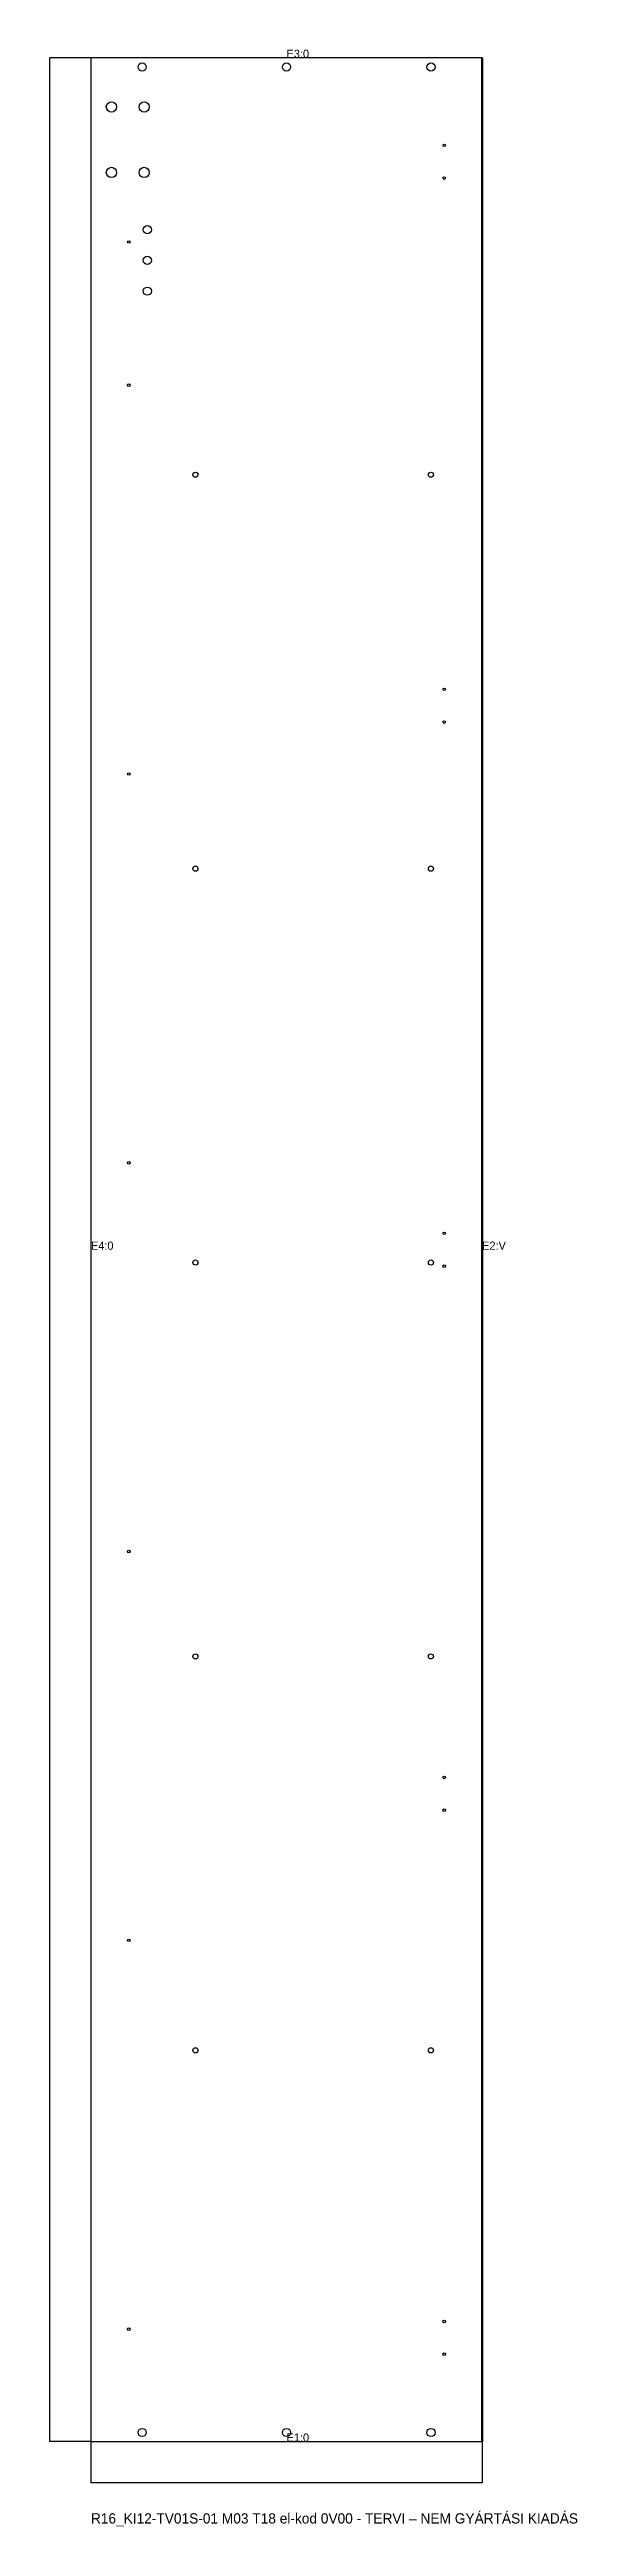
# Model space of a CAD drawing. Header units: millimetres. Extents: x -40 to 475, y -83 to 2338.
import ezdxf

# ---------------------------------------------------------------- set-up
doc = ezdxf.new("R2010")
doc.units = ezdxf.units.MM
for name, color, linetype in [('ELZARAS', 1, 'Continuous'), ('FURAT_B', 4, 'Continuous'), ('KONTUR', 7, 'Continuous'), ('MERET', 8, 'Continuous'), ('SZOVEG', 7, 'Continuous')]:
    doc.layers.add(name, color=color, linetype=linetype)
doc.styles.add('OpenSansCondensed-Light', font='OpenSansCondensed-Light.ttf')
doc.dimstyles.new('EZDXF', dxfattribs={"dimtxt": 0.25, "dimasz": 0.175, "dimexe": 0.375, "dimexo": 0.125, "dimgap": 0.1, "dimtad": 1, "dimlfac": 100, "dimzin": 12, "dimdsep": 46, "dimtxsty": 'OpenSansCondensed-Light', "dimblk": 'ARCHTICK', "dimcen": 2.5, "dimazin": 3, "dimtfac": 0.5, "dimtmove": 2, "dimatfit": 3})

# ---------------------------------------------------------------- blocks, each defined once
blk = doc.blocks.new('_ARCHTICK')
at = {"color": 0, "linetype": 'BYBLOCK', "const_width": 0.15}
blk.add_lwpolyline([(-0.5, -0.5), (0.5, 0.5)], dxfattribs=at)

msp = doc.modelspace()

# ---------------------------------------------------------------- linework, layer by layer
at = {"layer": 'ELZARAS', "lineweight": 70}
msp.add_line((382, 0), (382, 2330), dxfattribs=at)
at = {"layer": 'FURAT_B'}
for centre, radius in [((50, 2321), 4), ((191, 2321), 4), ((332, 2321), 4), ((20, 2282), 5), ((52, 2282), 5), ((345, 2244.5), 1.25), ((20, 2218), 5), ((52, 2218), 5), ((345, 2212.5), 1.25), ((55, 2162), 4), ((37, 2150), 1.25), ((55, 2132), 4), ((55, 2102), 4), ((37, 2010), 1.25), ((102, 1922.5), 2.5), ((332, 1922.5), 2.5), ((345, 1712.75), 1.25), ((345, 1680.75), 1.25), ((37, 1630), 1.25), ((102, 1537.5), 2.5), ((332, 1537.5), 2.5), ((37, 1250), 1.25), ((345, 1181), 1.25), ((102, 1152.5), 2.5), ((332, 1152.5), 2.5), ((345, 1149), 1.25), ((37, 870), 1.25), ((102, 767.5), 2.5), ((332, 767.5), 2.5), ((345, 649.25), 1.25), ((345, 617.25), 1.25), ((37, 490), 1.25), ((102, 382.5), 2.5), ((332, 382.5), 2.5), ((37, 110), 1.25), ((345, 117.5), 1.25), ((345, 85.5), 1.25), ((50, 9), 4), ((191, 9), 4), ((332, 9), 4)]:
    msp.add_circle(centre, radius, dxfattribs=at)
at = {"layer": 'KONTUR'}
msp.add_lwpolyline([(0, 0), (382, 0), (382, 2330), (0, 2330)], close=True, dxfattribs=at)

# ---------------------------------------------------------------- texts
at = {"layer": 'SZOVEG'}
for s, height, p in [('E3:0', 8, (191, 2330)), ('E4:0', 8, (0, 1165)), ('E2:V', 8, (382, 1165)), ('E1:0', 8, (191, 0)), ('R16_KI12-TV01S-01 M03 T18 el-kod 0V00 - TERVI – NEM GYÁRTÁSI KIADÁS', 10, (0, -80))]:
    msp.add_text(s, height=height, dxfattribs=at).set_placement(p)

# ---------------------------------------------------------------- dimensions: what is measured, and where the dimension line sits
at = {"layer": 'MERET'}
msp.add_linear_dim(base=(-40, 0), p1=(0, 0), p2=(0, 2330), angle=90, dimstyle='EZDXF', dxfattribs=at).render()
msp.add_linear_dim(base=(0, -40), p1=(0, 0), p2=(382, 0), dimstyle='EZDXF', dxfattribs=at).render()

doc.saveas('drawing.dxf')
